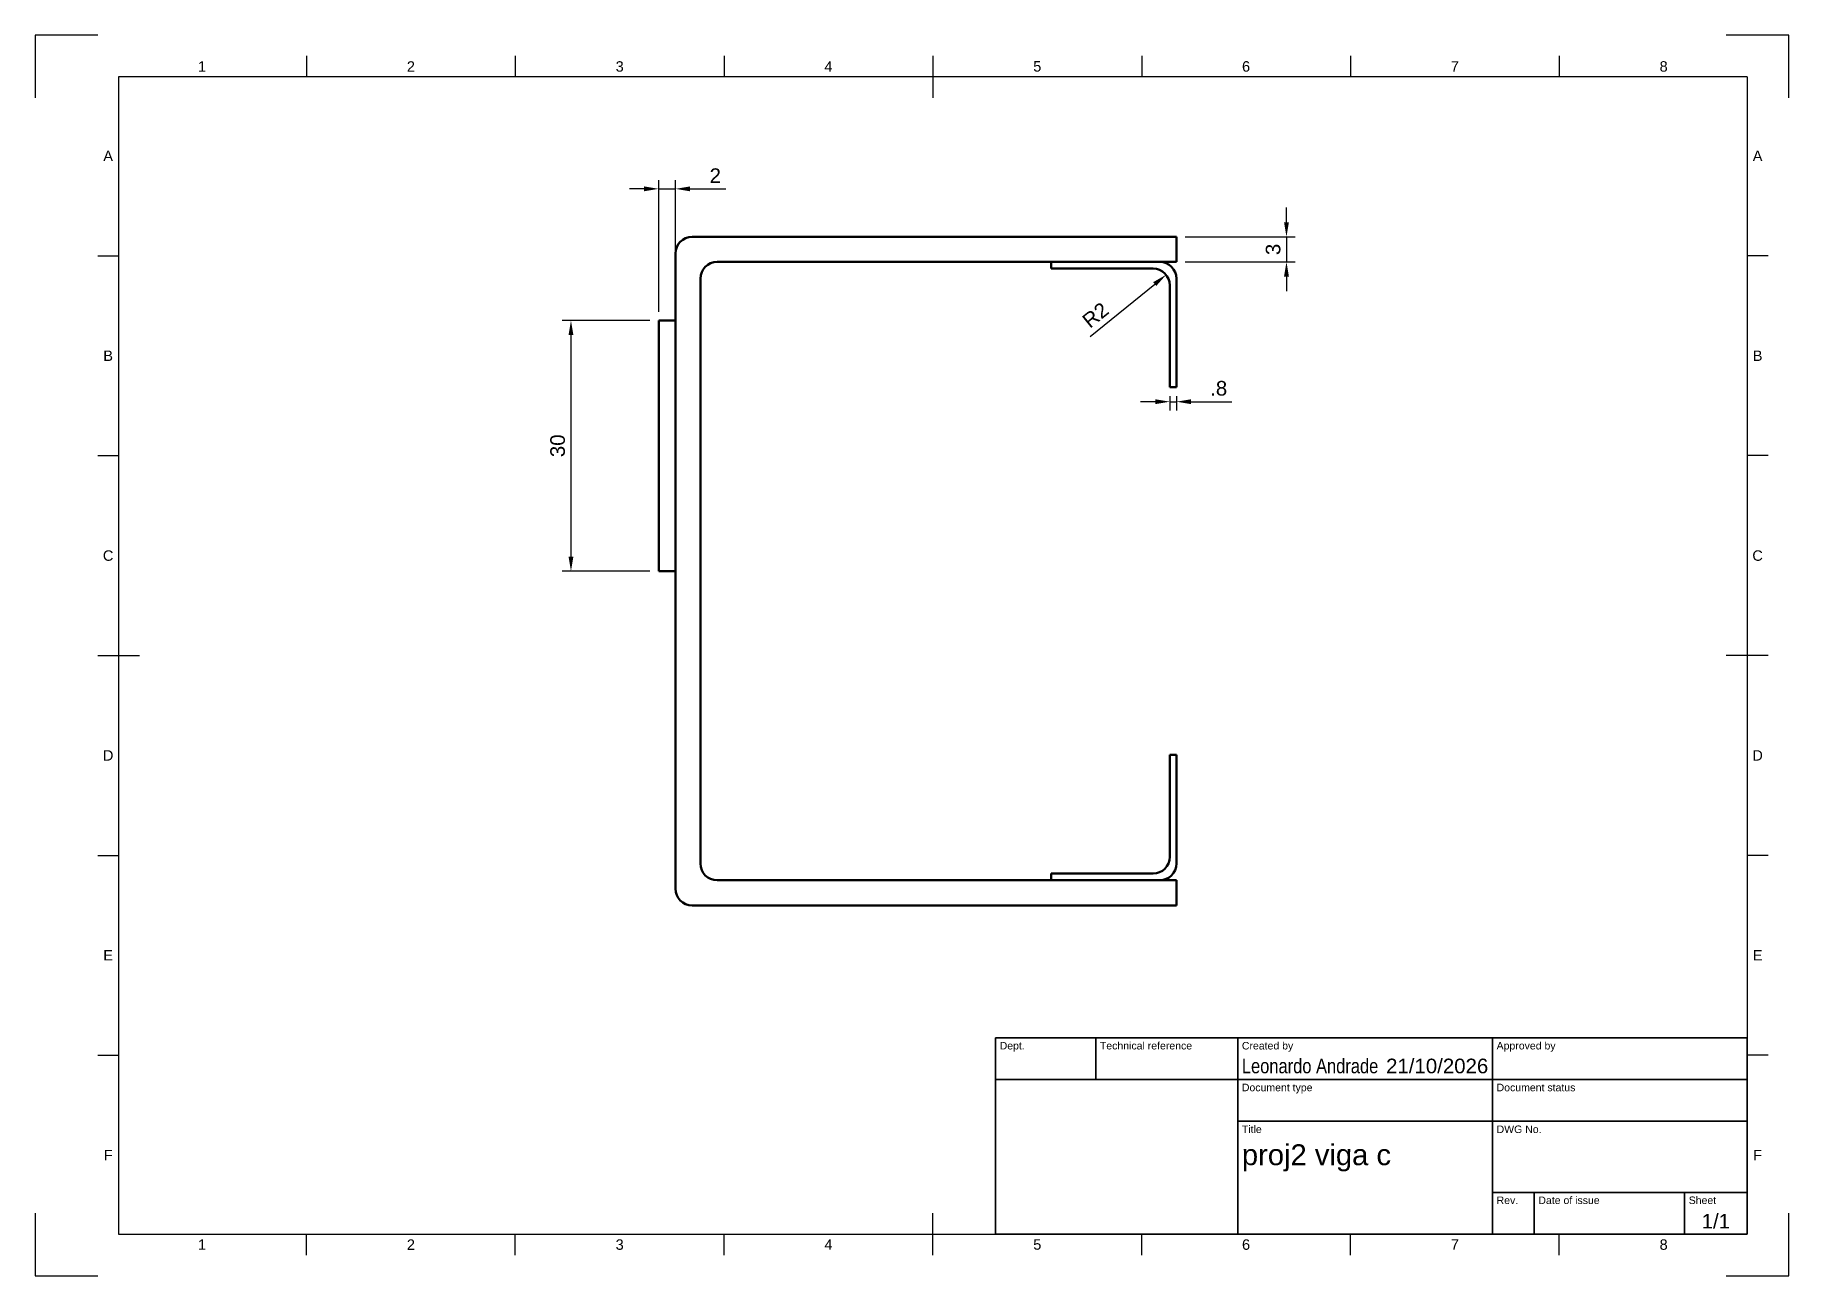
# Model space of a CAD drawing. Header units: millimetres. Extents: x 0 to 420, y 0 to 297.
import ezdxf
from ezdxf.enums import TextEntityAlignment as Align

# ---------------------------------------------------------------- set-up
doc = ezdxf.new("R2010")
doc.units = ezdxf.units.MM
doc.header["$LTSCALE"] = 0.75
for name, color, linetype, lineweight in [('BORDER', 7, 'Continuous', 25), ('FD_Dimensions', 7, 'Continuous', 25), ('TITLEBLOCK', 7, 'Continuous', 35), ('Visible', 7, 'Continuous', 50)]:
    doc.layers.add(name, color=color, linetype=linetype, lineweight=lineweight)
doc.styles.add('FusionTitle', font='arial.ttf')
doc.styles.get("Standard").update_dxf_attribs({"font": 'arial.ttf'})
doc.dimstyles.new('Dim-ISO-25', dxfattribs={"dimtxt": 3.5, "dimasz": 3.5, "dimexe": 2.1, "dimexo": 2.1, "dimgap": 1.4, "dimtad": 1, "dimzin": 12, "dimdsep": 46, "dimtxsty": 'Standard', "dimcen": 0, "dimazin": 3, "dimtp": 0.1, "dimtm": 0.1, "dimtfac": 0.714286, "dimtmove": 0, "dimatfit": 3, "dimfxl": 1, "dimtzin": 12, "dimarcsym": 0})

# ---------------------------------------------------------------- blocks, each defined once
blk = doc.blocks.new('ISO_A3_SHEET')
at = {"layer": 'BORDER'}
for p, q in [((65, 292), (65, 287)), ((115, 292), (115, 287)), ((165, 292), (165, 287)), ((215, 292), (215, 282)), ((265, 292), (265, 287)), ((315, 292), (315, 287)), ((365, 292), (365, 287)), ((410, 287), (20, 287)), ((20, 287), (20, 10)), ((410, 287), (410, 10)), ((15, 244.16666), (20, 244.16666)), ((415, 244.16666), (410, 244.16666)), ((15, 196.33333), (20, 196.33333)), ((415, 196.33333), (410, 196.33333)), ((15, 148.5), (25, 148.5)), ((415, 148.5), (405, 148.5)), ((15, 100.66667), (20, 100.66667)), ((415, 100.66667), (410, 100.66667)), ((15, 52.83334), (20, 52.83334)), ((415, 52.83334), (410, 52.83334)), ((215, 5), (215, 15)), ((20, 10), (410, 10)), ((65, 5), (65, 10)), ((115, 5), (115, 10)), ((165, 5), (165, 10)), ((265, 5), (265, 10)), ((315, 5), (315, 10)), ((365, 5), (365, 10))]:
    blk.add_line(p, q, dxfattribs=at)
at = {"layer": 'Defpoints'}
for p, q in [((15, 297), (0, 297)), ((0, 297), (0, 282)), ((420, 297), (405, 297)), ((420, 282), (420, 297)), ((0, 15), (0, 0)), ((420, 0), (420, 15)), ((0, 0), (15, 0)), ((405, 0), (420, 0))]:
    blk.add_line(p, q, dxfattribs=at)
at = {"layer": 'BORDER', "style": 'FusionTitle'}
for s, p in [('1', (40, 289.5)), ('2', (90, 289.5)), ('3', (140, 289.5)), ('4', (190, 289.5)), ('5', (240, 289.5)), ('6', (290, 289.5)), ('7', (340, 289.5)), ('8', (390, 289.5)), ('A', (17.5, 268.08333)), ('A', (412.5, 268.08333)), ('B', (17.5, 220.25)), ('B', (412.5, 220.25)), ('C', (17.5, 172.41667)), ('C', (412.5, 172.41667)), ('D', (17.5, 124.58334)), ('D', (412.5, 124.58334)), ('E', (17.5, 76.75001)), ('E', (412.5, 76.75001)), ('F', (17.5, 28.91668)), ('F', (412.5, 28.91668)), ('1', (40, 7.5)), ('2', (90, 7.5)), ('3', (140, 7.5)), ('4', (190, 7.5)), ('5', (240, 7.5)), ('6', (290, 7.5)), ('7', (340, 7.5)), ('8', (390, 7.5))]:
    blk.add_text(s, height=2.5, dxfattribs=at).set_placement(p, align=Align.MIDDLE)
blk = doc.blocks.new('ISO_TITLEBLOCK')
at = {"layer": 'TITLEBLOCK'}
for p, q in [((0, 47), (-180, 47)), ((-180, 47), (-180, 0)), ((-156, 37), (-156, 47)), ((-122, 0), (-122, 47)), ((-61, 0), (-61, 47)), ((0, 0), (0, 47)), ((-180, 37), (0, 37)), ((-122, 27), (0, 27)), ((-61, 10), (0, 10)), ((-51, 0), (-51, 10)), ((-15, 0), (-15, 10)), ((-180, 0), (0, 0))]:
    blk.add_line(p, q, dxfattribs=at)
at = {"layer": 'TITLEBLOCK', "style": 'FusionTitle'}
for s, p in [('Dept.', (-179, 46)), ('Technical reference', (-155, 46)), ('Created by', (-121, 46)), ('Approved by', (-60, 46)), ('Document type', (-121, 36)), ('Document status', (-60, 36)), ('Title', (-121, 26)), ('DWG No.', (-60, 26)), ('Rev.', (-60, 9)), ('Date of issue', (-50, 9)), ('Sheet', (-14, 9))]:
    blk.add_text(s, height=1.8, dxfattribs=at).set_placement(p, align=Align.TOP_LEFT)
for tag, height, p in [('DEPT', 3.5, (-179, 42)), ('TECHNICAL_REFERENCE', 3.5, (-155, 42)), ('CREATED_BY', 3.5, (-121, 42)), ('APPROVED_BY', 3.5, (-60, 42)), ('DOCUMENT_TYPE', 3.5, (-121, 32)), ('DOCUMENT_STATUS', 3.5, (-60, 32)), ('TITLE_1', 5, (-121, 21.5)), ('TITLE_2', 5, (-121, 14)), ('TITLE_3', 5, (-121, 6.5)), ('DATE_OF_ISSUE', 3.5, (-50, 5))]:
    blk.add_attdef(tag, text='', height=height, dxfattribs=at).set_placement(p, align=Align.TOP_LEFT)
for tag, p in [('CREATED_DATE', (-62, 42)), ('APPROVED_DATE', (-0.99, 42))]:
    blk.add_attdef(tag, text='', height=3.5, dxfattribs=at).set_placement(p, align=Align.TOP_RIGHT)
for tag, height, p in [('DRAWING_NUMBER', 5, (-30.5, 19.75)), ('REV', 3.5, (-56, 4.85)), ('SHEET', 3.5, (-7.5, 4.85))]:
    blk.add_attdef(tag, text='', height=height, dxfattribs=at).set_placement(p, align=Align.TOP_CENTER)
blk = doc.blocks.new('*D9')
at = {"layer": 'Defpoints', "color": 0, "transparency": 16777216}
for p in [(271.734298, 212.695289), (273.334298, 212.695289), (273.334298, 209.255426)]:
    blk.add_point(p, dxfattribs=at)
at = {"layer": 'FD_Dimensions', "color": 0, "lineweight": -2, "transparency": 16777216}
for p, q in [((271.734298, 210.595289), (271.734298, 207.155426)), ((273.334298, 210.595289), (273.334298, 207.155426)), ((268.234298, 209.255426), (264.734298, 209.255426)), ((271.734298, 209.255426), (273.334298, 209.255426)), ((276.834298, 209.255426), (286.553125, 209.255426))]:
    blk.add_line(p, q, dxfattribs=at)
at = {"layer": 'FD_Dimensions', "color": 0, "transparency": 16777216}
for points in [[(268.234298, 209.838759), (268.234298, 208.672092), (271.734298, 209.255426)], [(276.834298, 209.838759), (276.834298, 208.672092), (273.334298, 209.255426)]]:
    blk.add_solid(points, dxfattribs=at)
at = {"layer": 'FD_Dimensions', "color": 0, "transparency": 16777216, "insert": (283.443712, 212.442431), "char_height": 3.5, "attachment_point": 5}
blk.add_mtext('.8', dxfattribs=at)
blk = doc.blocks.new('*D10')
at = {"layer": 'Defpoints', "color": 0, "transparency": 16777216}
for p in [(273.334298, 248.695289), (273.334298, 242.695289), (299.675614, 242.695289)]:
    blk.add_point(p, dxfattribs=at)
at = {"layer": 'FD_Dimensions', "color": 0, "lineweight": -2, "transparency": 16777216}
for p, q in [((299.675614, 252.195289), (299.675614, 255.695289)), ((275.434298, 248.695289), (301.775614, 248.695289)), ((299.675614, 248.695289), (299.675614, 242.695289)), ((275.434298, 242.695289), (301.775614, 242.695289)), ((299.675614, 239.195289), (299.675614, 235.695289))]:
    blk.add_line(p, q, dxfattribs=at)
at = {"layer": 'FD_Dimensions', "color": 0, "transparency": 16777216}
for points in [[(299.09228, 252.195289), (300.258947, 252.195289), (299.675614, 248.695289)], [(299.09228, 239.195289), (300.258947, 239.195289), (299.675614, 242.695289)]]:
    blk.add_solid(points, dxfattribs=at)
at = {"layer": 'FD_Dimensions', "color": 0, "transparency": 16777216, "insert": (296.487415, 245.695289), "char_height": 3.5, "attachment_point": 5, "rotation": 90}
blk.add_mtext('3', dxfattribs=at)
blk = doc.blocks.new('*D11')
at = {"layer": 'Defpoints', "color": 0, "transparency": 16777216}
for p in [(267.734298, 237.095289), (264.624747, 234.579203)]:
    blk.add_point(p, dxfattribs=at)
at = {"layer": 'FD_Dimensions', "color": 0, "lineweight": -2, "transparency": 16777216}
blk.add_line((252.646663, 224.887165), (268.122992, 237.4098), dxfattribs=at)
at = {"layer": 'FD_Dimensions', "color": 0, "transparency": 16777216}
blk.add_solid([(267.756063, 237.863276), (268.489921, 236.956324), (270.84385, 239.611375)], dxfattribs=at)
at = {"layer": 'FD_Dimensions', "color": 0, "transparency": 16777216, "insert": (253.928924, 229.985949), "char_height": 3.5, "attachment_point": 5, "rotation": 38.97798621}
blk.add_mtext('R2', dxfattribs=at)
blk = doc.blocks.new('*D12')
at = {"layer": 'Defpoints', "color": 0, "transparency": 16777216}
for p in [(149.334298, 228.695289), (128.334298, 168.695289), (149.334298, 168.695289)]:
    blk.add_point(p, dxfattribs=at)
at = {"layer": 'FD_Dimensions', "color": 0, "lineweight": -2, "transparency": 16777216}
for p, q in [((147.234298, 228.695289), (126.234298, 228.695289)), ((128.334298, 225.195289), (128.334298, 172.195289)), ((147.234298, 168.695289), (126.234298, 168.695289))]:
    blk.add_line(p, q, dxfattribs=at)
at = {"layer": 'FD_Dimensions', "color": 0, "transparency": 16777216}
for points in [[(127.750965, 225.195289), (128.917632, 225.195289), (128.334298, 228.695289)], [(127.750965, 172.195289), (128.917632, 172.195289), (128.334298, 168.695289)]]:
    blk.add_solid(points, dxfattribs=at)
at = {"layer": 'FD_Dimensions', "color": 0, "transparency": 16777216, "insert": (125.146099, 198.695289), "char_height": 3.5, "attachment_point": 5, "rotation": 90}
blk.add_mtext('30', dxfattribs=at)
blk = doc.blocks.new('*D13')
at = {"layer": 'Defpoints', "color": 0, "transparency": 16777216}
for p in [(153.334298, 260.195289), (149.334298, 228.695289), (153.334298, 228.695289)]:
    blk.add_point(p, dxfattribs=at)
at = {"layer": 'FD_Dimensions', "color": 0, "lineweight": -2, "transparency": 16777216}
for p, q in [((149.334298, 230.795289), (149.334298, 262.295289)), ((153.334298, 230.795289), (153.334298, 262.295289)), ((145.834298, 260.195289), (142.334298, 260.195289)), ((149.334298, 260.195289), (153.334298, 260.195289)), ((156.834298, 260.195289), (165.452511, 260.195289))]:
    blk.add_line(p, q, dxfattribs=at)
at = {"layer": 'FD_Dimensions', "color": 0, "transparency": 16777216}
for points in [[(145.834298, 260.778622), (145.834298, 259.611956), (149.334298, 260.195289)], [(156.834298, 260.778622), (156.834298, 259.611956), (153.334298, 260.195289)]]:
    blk.add_solid(points, dxfattribs=at)
at = {"layer": 'FD_Dimensions', "color": 0, "transparency": 16777216, "insert": (162.893405, 263.352451), "char_height": 3.5, "attachment_point": 5}
blk.add_mtext('2', dxfattribs=at)

msp = doc.modelspace()

# ---------------------------------------------------------------- linework, layer by layer
at = {"layer": 'Visible', "extrusion": (1, -2e-16, 0)}
for p, q in [((273.334298, 248.695289), (157.334298, 248.695289)), ((273.334298, 242.695289), (273.334298, 248.695289)), ((153.334298, 244.695289), (153.334298, 92.695289)), ((273.334298, 242.695289), (163.334298, 242.695289)), ((243.334298, 242.695289), (243.334298, 241.095289)), ((269.334298, 242.695289), (243.334298, 242.695289)), ((243.334298, 241.095289), (267.734298, 241.095289)), ((159.334298, 238.695289), (159.334298, 98.695289)), ((271.734298, 212.695289), (271.734298, 237.095289)), ((273.334298, 238.695289), (273.334298, 212.695289)), ((153.334298, 228.695289), (149.334298, 228.695289)), ((149.334298, 228.695289), (149.334298, 168.695289)), ((153.334298, 228.695289), (153.334298, 168.695289)), ((273.334298, 212.695289), (271.734298, 212.695289)), ((149.334298, 168.695289), (153.334298, 168.695289)), ((273.334298, 124.695289), (271.734298, 124.695289)), ((271.734298, 100.295289), (271.734298, 124.695289)), ((273.334298, 98.695289), (273.334298, 124.695289)), ((163.334298, 94.695289), (273.334298, 94.695289)), ((243.334298, 96.295289), (267.734298, 96.295289)), ((243.334298, 94.695289), (243.334298, 96.295289)), ((269.334298, 94.695289), (243.334298, 94.695289)), ((273.334298, 88.695289), (273.334298, 94.695289)), ((157.334298, 88.695289), (273.334298, 88.695289))]:
    msp.add_line(p, q, dxfattribs=at)
at = {"layer": 'Visible', "extrusion": (0, -2e-16, -1)}
for centre, start, end in [((-157.334298, 244.695289), 0, 90), ((-267.734298, 237.095289), 90, 180), ((-269.334298, 238.695289), 90, 180), ((-267.734298, 100.295289), 180, 270), ((-269.334298, 98.695289), 180, 270), ((-157.334298, 92.695289), 270, 0)]:
    msp.add_arc(centre, 4, start, end, dxfattribs=at)
at = {"layer": 'Visible'}
for centre, start, end in [((163.334298, 238.695289), 90, 180), ((163.334298, 98.695289), 180, 270)]:
    msp.add_arc(centre, 4, start, end, dxfattribs=at)

# ---------------------------------------------------------------- block references
at = {"layer": 'BORDER'}
msp.add_blockref('ISO_A3_SHEET', (0, 0), dxfattribs=at)
at = {"layer": 'TITLEBLOCK'}
ref = msp.add_blockref('ISO_TITLEBLOCK', (410, 10), dxfattribs=at)
ref.add_attrib('CREATED_DATE', '21/10/2026', dxfattribs={"height": 3.5, "style": 'FusionTitle'}).set_placement((348, 52), align=Align.TOP_RIGHT)
ref.add_attrib('SHEET', '1/1', dxfattribs={"height": 3.5, "style": 'FusionTitle'}).set_placement((402.5, 14.85), align=Align.TOP_CENTER)
ref.add_attrib('TITLE_1', 'proj2 viga c', dxfattribs={"height": 5, "style": 'FusionTitle'}).set_placement((289, 31.5), align=Align.TOP_LEFT)
ref.add_attrib('CREATED_BY', 'Leonardo Andrade', dxfattribs={"height": 3.5, "style": 'FusionTitle', "width": 0.806417}).set_placement((289, 52), align=Align.TOP_LEFT)

# ---------------------------------------------------------------- dimensions: what is measured, and where the dimension line sits
at = {"layer": 'FD_Dimensions'}
for p2, distance, picture, middle in [((153.334298, 228.695289), 31.5, '*D13', (162.893405, 263.352451)), ((149.334298, 168.695289), -21, '*D12', (125.146099, 198.695289))]:
    dim = msp.add_aligned_dim(p1=(149.334298, 228.695289), p2=p2, distance=distance, dimstyle='Dim-ISO-25', override={"dimlfac": 0.5, "dimclrd": 0, "dimclre": 0}, dxfattribs=at)
    dim.commit()
    dim.dimension.update_dxf_attribs({"geometry": picture, "text_midpoint": middle})
for base, p1, p2, angle, picture, middle in [((299.675614, 242.695289), (273.334298, 248.695289), (273.334298, 242.695289), 270, '*D10', (296.487415, 245.695289)), ((273.334298, 209.255426), (271.734298, 212.695289), (273.334298, 212.695289), 180, '*D9', (283.443712, 212.442431))]:
    dim = msp.add_linear_dim(base=base, p1=p1, p2=p2, angle=angle, dimstyle='Dim-ISO-25', override={"dimlfac": 0.5, "dimclrd": 0, "dimclre": 0}, dxfattribs=at)
    dim.commit()
    dim.dimension.update_dxf_attribs({"geometry": picture, "text_midpoint": middle})
dim = msp.add_radius_dim(center=(267.734298, 237.095289), mpoint=(264.624747, 234.579203), dimstyle='Dim-ISO-25', override={"dimlfac": 0.5, "dimse1": 1, "dimclrd": 0, "dimclre": 0}, dxfattribs=at)
dim.commit()
dim.dimension.update_dxf_attribs({"geometry": '*D11', "text_midpoint": (255.914847, 227.531609), "dimtype": 164})

doc.saveas('drawing.dxf')
